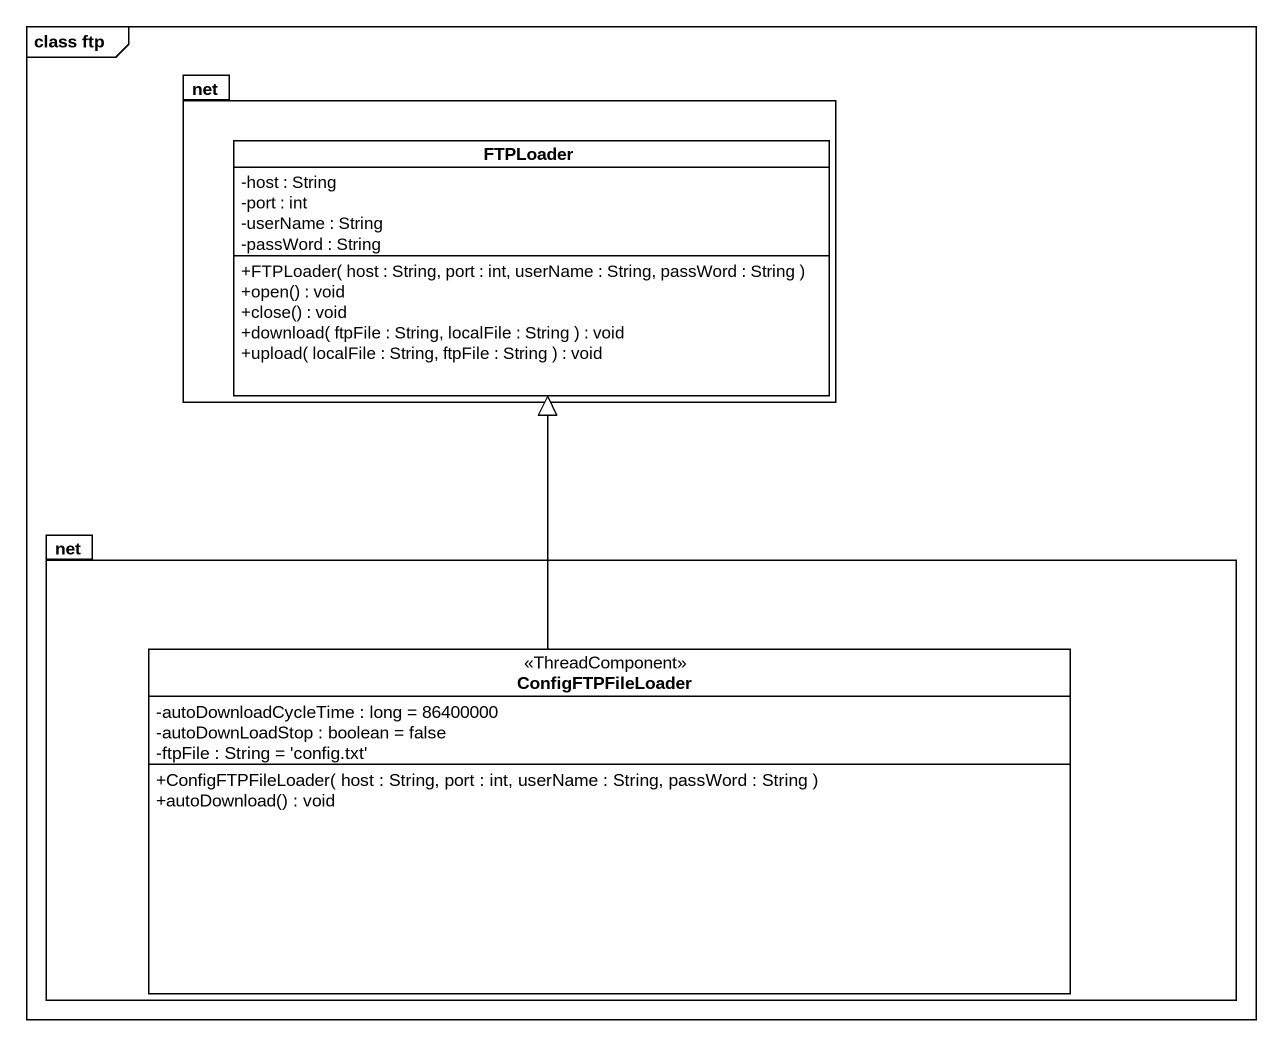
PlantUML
@startuml
mainframe class ftp
hide circle
hide empty members
skinparam classAttributeIconSize 0
package net {
  class FTPLoader {
    -host : String
    -port : int
    -userName : String
    -passWord : String
    +FTPLoader( host : String, port : int, userName : String, passWord : String )
    +open() : void
    +close() : void
    +download( ftpFile : String, localFile : String ) : void
    +upload( localFile : String, ftpFile : String ) : void
  }
}
package "net" as net_2 {
  class ConfigFTPFileLoader <<ThreadComponent>> {
    -autoDownloadCycleTime : long = 86400000
    -autoDownLoadStop : boolean = false
    -ftpFile : String = 'config.txt'
    +ConfigFTPFileLoader( host : String, port : int, userName : String, passWord : String )
    +autoDownload() : void
  }
}
ConfigFTPFileLoader -up-|> FTPLoader
@enduml
